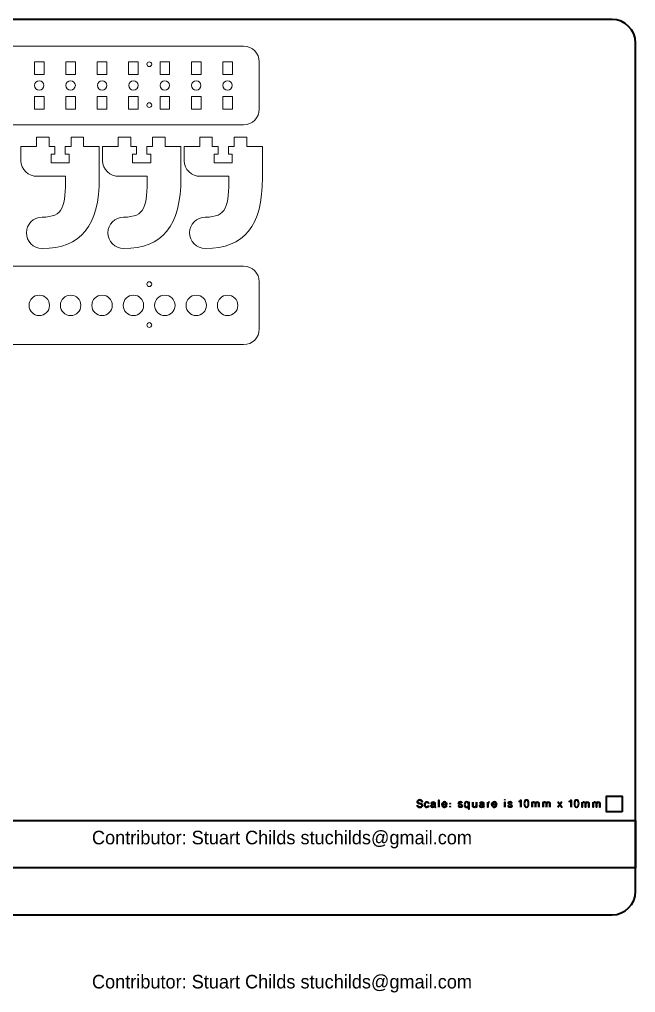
# Model space of a CAD drawing. Header units: inches. Extents: x 15 to 785, y -665 to -15.
# Drawn here: x 392 to 785, y -634 to -15 of the extents above; entities that cross this region are included whole.
import ezdxf

# ---------------------------------------------------------------- set-up
doc = ezdxf.new("R2010")
doc.units = ezdxf.units.IN
doc.header["$MEASUREMENT"] = 0
doc.layers.add('Layer 1', color=7, linetype='Continuous')

# ---------------------------------------------------------------- blocks, each defined once
blk = doc.blocks.new('block 2')
at = {"layer": 'Layer 1', "color": 179, "lineweight": 35, "true_color": 0x231f20}
blk.add_lwpolyline([(785, -555), (15, -555), (15, -525), (785, -525), (785, -555)], dxfattribs=at)
blk.add_open_spline([(785, -570), (785, -578.28), (778.28, -585), (770, -585), (770, -585), (30, -585), (30, -585), (21.72, -585), (15, -578.28), (15, -570), (15, -570), (15, -30), (15, -30), (15, -21.72), (21.72, -15), (30, -15), (30, -15), (770, -15), (770, -15), (778.28, -15), (785, -21.72), (785, -30), (785, -30), (785, -570), (785, -570)], degree=3, knots=[0, 0, 0, 0, 1, 1, 1, 2, 2, 2, 3, 3, 3, 4, 4, 4, 5, 5, 5, 6, 6, 6, 7, 7, 7, 8, 8, 8, 8], dxfattribs=at)
blk = doc.blocks.new('block 3')
at = {"layer": 'Layer 1', "color": 30, "lineweight": 35, "true_color": 0xf58726}
for points, knots in [([(645.92, -515.08), (645.92, -516.1), (646.69, -516.5), (647.6, -516.5), (648.52, -516.5), (649.1, -515.93), (649.12, -515.36), (649.14, -514.8), (648.85, -514.36), (648.29, -514.24), (648.29, -514.24), (646.73, -513.9), (646.73, -513.9), (646.29, -513.81), (646.03, -513.55), (646.03, -512.95), (646.03, -512.36), (646.53, -511.84), (647.45, -511.84), (648.36, -511.84), (649.03, -512.27), (649, -513.03), (649.03, -512.27), (648.36, -511.84), (647.45, -511.84), (646.53, -511.84), (646.03, -512.36), (646.03, -512.95), (646.03, -513.55), (646.28, -513.8), (646.73, -513.9), (646.73, -513.9), (648.29, -514.24), (648.29, -514.24), (648.86, -514.36), (649.14, -514.8), (649.12, -515.36), (649.1, -515.93), (648.52, -516.5), (647.6, -516.5), (646.69, -516.5), (645.92, -516.1), (645.92, -515.08)], [0, 0, 0, 0, 1, 1, 1, 2, 2, 2, 3, 3, 3, 4, 4, 4, 5, 5, 5, 6, 6, 6, 7, 7, 7, 8, 8, 8, 9, 9, 9, 10, 10, 10, 11, 11, 11, 12, 12, 12, 13, 13, 13, 14, 14, 14, 14]), ([(653.25, -515.43), (653.23, -515.96), (652.65, -516.47), (652.11, -516.47), (651.58, -516.47), (650.66, -516.38), (650.66, -514.78), (650.66, -513.2), (651.69, -513.18), (652.14, -513.18), (652.59, -513.18), (653.19, -513.53), (653.23, -513.97), (653.19, -513.53), (652.59, -513.18), (652.14, -513.18), (651.69, -513.18), (650.66, -513.2), (650.66, -514.78), (650.66, -516.38), (651.58, -516.47), (652.11, -516.47), (652.65, -516.47), (653.23, -515.96), (653.25, -515.43)], [0, 0, 0, 0, 1, 1, 1, 2, 2, 2, 3, 3, 3, 4, 4, 4, 5, 5, 5, 6, 6, 6, 7, 7, 7, 8, 8, 8, 8]), ([(657.05, -516.05), (657.05, -516.05), (657.05, -513.96), (657.05, -513.96), (657.05, -513.7), (656.92, -513.19), (656.06, -513.19), (655.2, -513.19), (654.88, -513.58), (654.88, -513.98), (654.88, -513.58), (655.2, -513.19), (656.06, -513.19), (656.92, -513.19), (657.05, -513.7), (657.05, -513.96), (657.05, -513.96), (657.05, -516.05), (657.05, -516.05), (657.05, -516.43), (657.5, -516.47), (657.5, -516.47), (657.5, -516.47), (657.05, -516.43), (657.05, -516.05)], [0, 0, 0, 0, 1, 1, 1, 2, 2, 2, 3, 3, 3, 4, 4, 4, 5, 5, 5, 6, 6, 6, 7, 7, 7, 8, 8, 8, 8]), ([(659.69, -516.47), (659.69, -516.47), (659.69, -511.89), (659.69, -511.89), (659.69, -511.89), (659.69, -516.47), (659.69, -516.47)], [0, 0, 0, 0, 1, 1, 1, 2, 2, 2, 2]), ([(661.81, -514.73), (661.81, -514.73), (664.65, -514.73), (664.65, -514.73), (664.65, -514.02), (664.37, -513.12), (663.36, -513.12), (662.36, -513.12), (661.8, -513.81), (661.8, -514.85), (661.8, -515.91), (662.52, -516.47), (663.36, -516.44), (664.21, -516.42), (664.58, -515.76), (664.62, -515.52), (664.58, -515.76), (664.21, -516.42), (663.36, -516.44), (662.52, -516.47), (661.8, -515.91), (661.8, -514.85), (661.8, -513.81), (662.36, -513.12), (663.36, -513.12), (664.37, -513.12), (664.65, -514.02), (664.65, -514.73), (664.65, -514.73), (661.81, -514.73), (661.81, -514.73)], [0, 0, 0, 0, 1, 1, 1, 2, 2, 2, 3, 3, 3, 4, 4, 4, 5, 5, 5, 6, 6, 6, 7, 7, 7, 8, 8, 8, 9, 9, 9, 10, 10, 10, 10]), ([(666.9, -514.46), (666.9, -514.46), (666.9, -514.11), (666.9, -514.11), (666.9, -514.11), (666.9, -514.46), (666.9, -514.46)], [0, 0, 0, 0, 1, 1, 1, 2, 2, 2, 2]), ([(674.4, -513.79), (674.42, -513.63), (674.21, -513.19), (673.41, -513.16), (672.61, -513.14), (672.24, -513.39), (672.24, -513.88), (672.24, -514.38), (672.65, -514.53), (672.8, -514.57), (672.8, -514.57), (674, -514.93), (674, -514.93), (674.16, -514.97), (674.54, -515.14), (674.54, -515.61), (674.54, -516.08), (674.04, -516.47), (673.41, -516.47), (672.77, -516.47), (672.19, -516.13), (672.19, -515.63), (672.19, -516.13), (672.77, -516.47), (673.41, -516.47), (674.04, -516.47), (674.54, -516.08), (674.54, -515.61), (674.54, -515.14), (674.16, -514.97), (674, -514.93), (674, -514.93), (672.8, -514.57), (672.8, -514.57), (672.65, -514.53), (672.24, -514.38), (672.24, -513.88), (672.24, -513.39), (672.61, -513.14), (673.41, -513.16), (674.21, -513.19), (674.42, -513.63), (674.4, -513.79)], [0, 0, 0, 0, 1, 1, 1, 2, 2, 2, 3, 3, 3, 4, 4, 4, 5, 5, 5, 6, 6, 6, 7, 7, 7, 8, 8, 8, 9, 9, 9, 10, 10, 10, 11, 11, 11, 12, 12, 12, 13, 13, 13, 14, 14, 14, 14]), ([(676.02, -514.82), (676.02, -513.54), (676.63, -513.16), (677.36, -513.16), (678.11, -513.16), (678.71, -513.54), (678.71, -514.82), (678.71, -516.11), (678.11, -516.48), (677.36, -516.48), (676.63, -516.48), (676.02, -516.11), (676.02, -514.82)], [0, 0, 0, 0, 1, 1, 1, 2, 2, 2, 3, 3, 3, 4, 4, 4, 4]), ([(676.02, -514.82), (676.02, -513.54), (676.63, -513.16), (677.36, -513.16), (678.11, -513.16), (678.71, -513.54), (678.71, -514.82), (678.71, -516.11), (678.11, -516.48), (677.36, -516.48), (676.63, -516.48), (676.02, -516.11), (676.02, -514.82)], [0, 0, 0, 0, 1, 1, 1, 2, 2, 2, 3, 3, 3, 4, 4, 4, 4]), ([(678.72, -513.16), (678.72, -513.16), (678.72, -517.75), (678.72, -517.75), (678.72, -517.75), (678.72, -513.16), (678.72, -513.16)], [0, 0, 0, 0, 1, 1, 1, 2, 2, 2, 2]), ([(681.26, -513.2), (681.26, -513.2), (681.26, -515.32), (681.26, -515.62), (681.26, -515.91), (681.55, -516.45), (682.36, -516.46), (683.17, -516.47), (683.6, -515.84), (683.6, -515.25), (683.6, -515.84), (683.17, -516.47), (682.36, -516.46), (681.55, -516.45), (681.26, -515.91), (681.26, -515.62), (681.26, -515.32), (681.26, -513.2), (681.26, -513.2)], [0, 0, 0, 0, 1, 1, 1, 2, 2, 2, 3, 3, 3, 4, 4, 4, 5, 5, 5, 6, 6, 6, 6]), ([(683.6, -513.2), (683.6, -513.2), (683.6, -516.46), (683.6, -516.46), (683.6, -516.46), (683.6, -513.2), (683.6, -513.2)], [0, 0, 0, 0, 1, 1, 1, 2, 2, 2, 2]), ([(688.58, -516.47), (688.58, -516.47), (688.13, -516.43), (688.13, -516.05), (688.13, -516.05), (688.13, -513.96), (688.13, -513.96), (688.13, -513.7), (688, -513.19), (687.14, -513.19), (686.28, -513.19), (685.97, -513.58), (685.97, -513.98), (685.97, -513.58), (686.28, -513.19), (687.14, -513.19), (688, -513.19), (688.13, -513.7), (688.13, -513.96), (688.13, -513.96), (688.13, -516.05), (688.13, -516.05), (688.13, -516.43), (688.58, -516.47), (688.58, -516.47)], [0, 0, 0, 0, 1, 1, 1, 2, 2, 2, 3, 3, 3, 4, 4, 4, 5, 5, 5, 6, 6, 6, 7, 7, 7, 8, 8, 8, 8]), ([(692.04, -513.21), (691.45, -513.2), (690.77, -514.07), (690.79, -514.8), (690.77, -514.07), (691.45, -513.2), (692.04, -513.21)], [0, 0, 0, 0, 1, 1, 1, 2, 2, 2, 2]), ([(690.79, -513.21), (690.79, -513.21), (690.79, -516.47), (690.79, -516.47), (690.79, -516.47), (690.79, -513.21), (690.79, -513.21)], [0, 0, 0, 0, 1, 1, 1, 2, 2, 2, 2]), ([(693.5, -514.73), (693.5, -514.73), (696.34, -514.73), (696.34, -514.73), (696.34, -514.02), (696.06, -513.12), (695.05, -513.12), (694.05, -513.12), (693.5, -513.81), (693.5, -514.85), (693.5, -515.91), (694.21, -516.47), (695.05, -516.44), (695.9, -516.42), (696.27, -515.76), (696.32, -515.52), (696.27, -515.76), (695.9, -516.42), (695.05, -516.44), (694.21, -516.47), (693.5, -515.91), (693.5, -514.85), (693.5, -513.81), (694.05, -513.12), (695.05, -513.12), (696.06, -513.12), (696.34, -514.02), (696.34, -514.73), (696.34, -514.73), (693.5, -514.73), (693.5, -514.73)], [0, 0, 0, 0, 1, 1, 1, 2, 2, 2, 3, 3, 3, 4, 4, 4, 5, 5, 5, 6, 6, 6, 7, 7, 7, 8, 8, 8, 9, 9, 9, 10, 10, 10, 10]), ([(701.78, -511.99), (701.78, -511.99), (701.78, -511.88), (701.78, -511.88), (701.78, -511.88), (701.78, -511.99), (701.78, -511.99)], [0, 0, 0, 0, 1, 1, 1, 2, 2, 2, 2]), ([(701.78, -516.46), (701.78, -516.46), (701.78, -513.2), (701.78, -513.2), (701.78, -513.2), (701.78, -516.47), (701.78, -516.46)], [0, 0, 0, 0, 1, 1, 1, 2, 2, 2, 2]), ([(705.1, -513.16), (704.3, -513.14), (703.94, -513.39), (703.94, -513.88), (703.94, -514.38), (704.35, -514.53), (704.5, -514.57), (704.5, -514.57), (705.7, -514.93), (705.7, -514.93), (705.86, -514.97), (706.24, -515.14), (706.24, -515.61), (706.24, -516.08), (705.74, -516.47), (705.1, -516.47), (704.47, -516.47), (703.89, -516.13), (703.89, -515.63), (703.89, -516.13), (704.47, -516.47), (705.1, -516.47), (705.74, -516.47), (706.24, -516.08), (706.24, -515.61), (706.24, -515.14), (705.86, -514.97), (705.7, -514.93), (705.7, -514.93), (704.5, -514.57), (704.5, -514.57), (704.35, -514.53), (703.94, -514.38), (703.94, -513.88), (703.94, -513.39), (704.3, -513.14), (705.1, -513.16), (705.91, -513.19), (706.11, -513.63), (706.1, -513.79), (706.11, -513.63), (705.91, -513.19), (705.1, -513.16)], [0, 0, 0, 0, 1, 1, 1, 2, 2, 2, 3, 3, 3, 4, 4, 4, 5, 5, 5, 6, 6, 6, 7, 7, 7, 8, 8, 8, 9, 9, 9, 10, 10, 10, 11, 11, 11, 12, 12, 12, 13, 13, 13, 14, 14, 14, 14]), ([(711.98, -516.47), (711.98, -516.47), (711.98, -511.89), (711.98, -511.89), (711.98, -512.67), (711.22, -512.85), (710.9, -512.88), (711.22, -512.85), (711.98, -512.67), (711.98, -511.89), (711.98, -511.89), (711.98, -516.47), (711.98, -516.47)], [0, 0, 0, 0, 1, 1, 1, 2, 2, 2, 3, 3, 3, 4, 4, 4, 4]), ([(714.11, -514.18), (714.11, -512.92), (714.38, -511.89), (715.49, -511.89), (716.61, -511.89), (716.88, -512.92), (716.88, -514.18), (716.88, -515.44), (716.61, -516.47), (715.49, -516.47), (714.38, -516.47), (714.11, -515.44), (714.11, -514.18)], [0, 0, 0, 0, 1, 1, 1, 2, 2, 2, 3, 3, 3, 4, 4, 4, 4]), ([(714.11, -514.18), (714.11, -512.92), (714.38, -511.89), (715.49, -511.89), (716.61, -511.89), (716.88, -512.92), (716.88, -514.18), (716.88, -515.44), (716.61, -516.47), (715.49, -516.47), (714.38, -516.47), (714.11, -515.44), (714.11, -514.18)], [0, 0, 0, 0, 1, 1, 1, 2, 2, 2, 3, 3, 3, 4, 4, 4, 4]), ([(721.23, -516.47), (721.23, -516.47), (721.23, -514.35), (721.23, -514.05), (721.23, -513.76), (721.04, -513.21), (720.24, -513.21), (719.43, -513.2), (719.07, -513.83), (719.07, -514.42), (719.07, -513.83), (719.43, -513.2), (720.24, -513.21), (721.04, -513.21), (721.23, -513.76), (721.23, -514.05), (721.23, -514.35), (721.23, -516.47), (721.23, -516.47)], [0, 0, 0, 0, 1, 1, 1, 2, 2, 2, 3, 3, 3, 4, 4, 4, 5, 5, 5, 6, 6, 6, 6]), ([(719.07, -516.47), (719.07, -516.47), (719.07, -513.21), (719.07, -513.21), (719.07, -513.21), (719.07, -516.47), (719.07, -516.47)], [0, 0, 0, 0, 1, 1, 1, 2, 2, 2, 2]), ([(723.42, -516.47), (723.42, -516.47), (723.42, -514.35), (723.42, -514.05), (723.42, -513.76), (723.14, -513.21), (722.33, -513.21), (721.53, -513.2), (721.23, -513.83), (721.23, -514.42), (721.23, -513.83), (721.53, -513.2), (722.33, -513.21), (723.14, -513.21), (723.42, -513.76), (723.42, -514.05), (723.42, -514.35), (723.42, -516.47), (723.42, -516.47)], [0, 0, 0, 0, 1, 1, 1, 2, 2, 2, 3, 3, 3, 4, 4, 4, 5, 5, 5, 6, 6, 6, 6]), ([(728.21, -516.47), (728.21, -516.47), (728.21, -514.35), (728.21, -514.05), (728.21, -513.76), (728.02, -513.21), (727.21, -513.21), (726.4, -513.2), (726.04, -513.83), (726.04, -514.42), (726.04, -513.83), (726.4, -513.2), (727.21, -513.21), (728.02, -513.21), (728.21, -513.76), (728.21, -514.05), (728.21, -514.35), (728.21, -516.47), (728.21, -516.47)], [0, 0, 0, 0, 1, 1, 1, 2, 2, 2, 3, 3, 3, 4, 4, 4, 5, 5, 5, 6, 6, 6, 6]), ([(726.04, -516.47), (726.04, -516.47), (726.04, -513.21), (726.04, -513.21), (726.04, -513.21), (726.04, -516.47), (726.04, -516.47)], [0, 0, 0, 0, 1, 1, 1, 2, 2, 2, 2]), ([(730.39, -516.47), (730.39, -516.47), (730.39, -514.35), (730.39, -514.05), (730.39, -513.76), (730.11, -513.21), (729.31, -513.21), (728.5, -513.2), (728.21, -513.83), (728.21, -514.42), (728.21, -513.83), (728.5, -513.2), (729.31, -513.21), (730.11, -513.21), (730.39, -513.76), (730.39, -514.05), (730.39, -514.35), (730.39, -516.47), (730.39, -516.47)], [0, 0, 0, 0, 1, 1, 1, 2, 2, 2, 3, 3, 3, 4, 4, 4, 5, 5, 5, 6, 6, 6, 6]), ([(735.5, -516.47), (735.5, -516.47), (736.81, -514.65), (736.81, -514.65), (736.81, -514.65), (735.77, -513.21), (735.77, -513.21), (735.77, -513.21), (736.81, -514.65), (736.81, -514.65), (736.81, -514.65), (737.86, -513.21), (737.86, -513.21), (737.86, -513.21), (736.81, -514.65), (736.81, -514.65), (736.81, -514.65), (738.12, -516.47), (738.12, -516.47), (738.12, -516.47), (736.81, -514.65), (736.81, -514.65), (736.81, -514.65), (735.5, -516.47), (735.5, -516.47)], [0, 0, 0, 0, 1, 1, 1, 2, 2, 2, 3, 3, 3, 4, 4, 4, 5, 5, 5, 6, 6, 6, 7, 7, 7, 8, 8, 8, 8]), ([(743.88, -516.47), (743.88, -516.47), (743.88, -511.89), (743.88, -511.89), (743.88, -512.67), (743.12, -512.85), (742.8, -512.88), (743.12, -512.85), (743.88, -512.67), (743.88, -511.89), (743.88, -511.89), (743.88, -516.47), (743.88, -516.47)], [0, 0, 0, 0, 1, 1, 1, 2, 2, 2, 3, 3, 3, 4, 4, 4, 4]), ([(746.01, -514.18), (746.01, -512.92), (746.28, -511.89), (747.4, -511.89), (748.51, -511.89), (748.78, -512.92), (748.78, -514.18), (748.78, -515.44), (748.51, -516.47), (747.4, -516.47), (746.28, -516.47), (746.01, -515.44), (746.01, -514.18)], [0, 0, 0, 0, 1, 1, 1, 2, 2, 2, 3, 3, 3, 4, 4, 4, 4]), ([(746.01, -514.18), (746.01, -512.92), (746.28, -511.89), (747.4, -511.89), (748.51, -511.89), (748.78, -512.92), (748.78, -514.18), (748.78, -515.44), (748.51, -516.47), (747.4, -516.47), (746.28, -516.47), (746.01, -515.44), (746.01, -514.18)], [0, 0, 0, 0, 1, 1, 1, 2, 2, 2, 3, 3, 3, 4, 4, 4, 4]), ([(753.14, -514.05), (753.14, -513.76), (752.95, -513.21), (752.14, -513.21), (751.33, -513.2), (750.97, -513.83), (750.97, -514.42), (750.97, -513.83), (751.33, -513.2), (752.14, -513.21), (752.95, -513.21), (753.14, -513.76), (753.14, -514.05), (753.14, -514.35), (753.14, -516.47), (753.14, -516.47), (753.14, -516.47), (753.14, -514.35), (753.14, -514.05)], [0, 0, 0, 0, 1, 1, 1, 2, 2, 2, 3, 3, 3, 4, 4, 4, 5, 5, 5, 6, 6, 6, 6]), ([(750.97, -513.21), (750.97, -513.21), (750.97, -516.47), (750.97, -516.47), (750.97, -516.47), (750.97, -513.21), (750.97, -513.21)], [0, 0, 0, 0, 1, 1, 1, 2, 2, 2, 2]), ([(755.32, -514.05), (755.32, -513.76), (755.04, -513.21), (754.24, -513.21), (753.43, -513.2), (753.14, -513.83), (753.14, -514.42), (753.14, -513.83), (753.43, -513.2), (754.24, -513.21), (755.04, -513.21), (755.32, -513.76), (755.32, -514.05), (755.32, -514.35), (755.32, -516.47), (755.32, -516.47), (755.32, -516.47), (755.32, -514.35), (755.32, -514.05)], [0, 0, 0, 0, 1, 1, 1, 2, 2, 2, 3, 3, 3, 4, 4, 4, 5, 5, 5, 6, 6, 6, 6]), ([(760.11, -514.05), (760.11, -513.76), (759.92, -513.21), (759.11, -513.21), (758.3, -513.2), (757.94, -513.83), (757.94, -514.42), (757.94, -513.83), (758.3, -513.2), (759.11, -513.21), (759.92, -513.21), (760.11, -513.76), (760.11, -514.05), (760.11, -514.35), (760.11, -516.47), (760.11, -516.47), (760.11, -516.47), (760.11, -514.35), (760.11, -514.05)], [0, 0, 0, 0, 1, 1, 1, 2, 2, 2, 3, 3, 3, 4, 4, 4, 5, 5, 5, 6, 6, 6, 6]), ([(757.94, -513.21), (757.94, -513.21), (757.94, -516.47), (757.94, -516.47), (757.94, -516.47), (757.94, -513.21), (757.94, -513.21)], [0, 0, 0, 0, 1, 1, 1, 2, 2, 2, 2]), ([(762.29, -514.05), (762.29, -513.76), (762.01, -513.21), (761.21, -513.21), (760.4, -513.2), (760.11, -513.83), (760.11, -514.42), (760.11, -513.83), (760.4, -513.2), (761.21, -513.21), (762.01, -513.21), (762.29, -513.76), (762.29, -514.05), (762.29, -514.35), (762.29, -516.47), (762.29, -516.47), (762.29, -516.47), (762.29, -514.35), (762.29, -514.05)], [0, 0, 0, 0, 1, 1, 1, 2, 2, 2, 3, 3, 3, 4, 4, 4, 5, 5, 5, 6, 6, 6, 6]), ([(655.68, -516.5), (655.16, -516.49), (654.74, -516.32), (654.74, -515.74), (654.74, -515.15), (655.09, -514.9), (655.77, -514.83), (656.43, -514.77), (656.73, -514.67), (657.05, -514.58), (656.73, -514.67), (656.43, -514.77), (655.77, -514.83), (655.09, -514.9), (654.74, -515.15), (654.74, -515.74), (654.74, -516.32), (655.16, -516.49), (655.68, -516.5), (656.2, -516.52), (656.86, -515.91), (657.05, -515.63), (656.86, -515.91), (656.2, -516.52), (655.68, -516.5)], [0, 0, 0, 0, 1, 1, 1, 2, 2, 2, 3, 3, 3, 4, 4, 4, 5, 5, 5, 6, 6, 6, 7, 7, 7, 8, 8, 8, 8]), ([(666.9, -516.47), (666.9, -516.47), (666.9, -516.12), (666.9, -516.12), (666.9, -516.12), (666.9, -516.47), (666.9, -516.47)], [0, 0, 0, 0, 1, 1, 1, 2, 2, 2, 2]), ([(688.13, -515.63), (687.94, -515.91), (687.29, -516.52), (686.77, -516.5), (686.24, -516.49), (685.82, -516.32), (685.82, -515.74), (685.82, -515.15), (686.18, -514.9), (686.85, -514.83), (687.52, -514.77), (687.81, -514.67), (688.13, -514.58), (687.81, -514.67), (687.52, -514.77), (686.85, -514.83), (686.18, -514.9), (685.82, -515.15), (685.82, -515.74), (685.82, -516.32), (686.24, -516.49), (686.77, -516.5), (687.29, -516.52), (687.94, -515.91), (688.13, -515.63)], [0, 0, 0, 0, 1, 1, 1, 2, 2, 2, 3, 3, 3, 4, 4, 4, 5, 5, 5, 6, 6, 6, 7, 7, 7, 8, 8, 8, 8])]:
    blk.add_open_spline(points, degree=3, knots=knots, dxfattribs=at)

msp = doc.modelspace()

# ---------------------------------------------------------------- linework, layer by layer
at = {"layer": 'Layer 1', "color": 179, "lineweight": 9, "true_color": 0x231f20}
for points in [[(408.12, -42.01), (408.12, -50.01), (402.02, -50.01), (402.02, -42.01), (408.12, -42.01)], [(428.12, -42.01), (428.12, -50.01), (422.02, -50.01), (422.02, -42.01), (428.12, -42.01)], [(448.12, -42.01), (448.12, -50.01), (442.03, -50.01), (442.03, -42.01), (448.12, -42.01)], [(468.13, -42.01), (468.13, -50.01), (462.03, -50.01), (462.03, -42.01), (468.13, -42.01)], [(488.13, -42.01), (488.13, -50.01), (482.03, -50.01), (482.03, -42.01), (488.13, -42.01)], [(508.13, -42.01), (508.13, -50.01), (502.03, -50.01), (502.03, -42.01), (508.13, -42.01)], [(528.13, -42.01), (528.13, -50.01), (522.03, -50.01), (522.03, -42.01), (528.13, -42.01)], [(408.12, -64.01), (408.12, -72.01), (402.02, -72.01), (402.02, -64.01), (408.12, -64.01)], [(428.12, -64.01), (428.12, -72.01), (422.02, -72.01), (422.02, -64.01), (428.12, -64.01)], [(448.12, -64.01), (448.12, -72.01), (442.03, -72.01), (442.03, -64.01), (448.12, -64.01)], [(468.13, -64.01), (468.13, -72.01), (462.03, -72.01), (462.03, -64.01), (468.13, -64.01)], [(488.13, -64.01), (488.13, -72.01), (482.03, -72.01), (482.03, -64.01), (488.13, -64.01)], [(508.13, -64.01), (508.13, -72.01), (502.03, -72.01), (502.03, -64.01), (508.13, -64.01)], [(528.13, -64.01), (528.13, -72.01), (522.03, -72.01), (522.03, -64.01), (528.13, -64.01)]]:
    msp.add_lwpolyline(points, dxfattribs=at)
at = {"layer": 'Layer 1', "color": 30, "lineweight": 35, "true_color": 0xf58726}
msp.add_lwpolyline([(776.52, -519.35), (766.52, -519.35), (766.52, -509.35), (776.52, -509.35), (776.52, -519.35)], dxfattribs=at)
at = {"layer": 'Layer 1', "color": 179, "lineweight": 9, "true_color": 0x231f20}
for points, knots in [([(545.27, -72.01), (545.27, -77.53), (540.79, -82.01), (535.27, -82.01), (535.27, -82.01), (35.27, -82.01), (35.27, -82.01), (29.75, -82.01), (25.27, -77.53), (25.27, -72.01), (25.27, -72.01), (25.27, -42.01), (25.27, -42.01), (25.27, -36.49), (29.75, -32.01), (35.27, -32.01), (35.27, -32.01), (535.27, -32.01), (535.27, -32.01), (540.79, -32.01), (545.27, -36.49), (545.27, -42.01), (545.27, -42.01), (545.27, -72.01), (545.27, -72.01)], [0, 0, 0, 0, 1, 1, 1, 2, 2, 2, 3, 3, 3, 4, 4, 4, 5, 5, 5, 6, 6, 6, 7, 7, 7, 8, 8, 8, 8]), ([(476.7, -43.51), (476.7, -44.34), (476.03, -45.01), (475.2, -45.01), (474.37, -45.01), (473.7, -44.34), (473.7, -43.51), (473.7, -42.68), (474.37, -42.01), (475.2, -42.01), (476.03, -42.01), (476.7, -42.68), (476.7, -43.51)], [0, 0, 0, 0, 1, 1, 1, 2, 2, 2, 3, 3, 3, 4, 4, 4, 4]), ([(408.08, -57.01), (408.08, -58.67), (406.73, -60.01), (405.08, -60.01), (403.42, -60.01), (402.08, -58.67), (402.08, -57.01), (402.08, -55.35), (403.42, -54.01), (405.08, -54.01), (406.73, -54.01), (408.08, -55.35), (408.08, -57.01)], [0, 0, 0, 0, 1, 1, 1, 2, 2, 2, 3, 3, 3, 4, 4, 4, 4]), ([(428.08, -57.01), (428.08, -58.67), (426.73, -60.01), (425.08, -60.01), (423.42, -60.01), (422.08, -58.67), (422.08, -57.01), (422.08, -55.35), (423.42, -54.01), (425.08, -54.01), (426.73, -54.01), (428.08, -55.35), (428.08, -57.01)], [0, 0, 0, 0, 1, 1, 1, 2, 2, 2, 3, 3, 3, 4, 4, 4, 4]), ([(448.08, -57.01), (448.08, -58.67), (446.73, -60.01), (445.08, -60.01), (443.42, -60.01), (442.08, -58.67), (442.08, -57.01), (442.08, -55.35), (443.42, -54.01), (445.08, -54.01), (446.73, -54.01), (448.08, -55.35), (448.08, -57.01)], [0, 0, 0, 0, 1, 1, 1, 2, 2, 2, 3, 3, 3, 4, 4, 4, 4]), ([(468.08, -57.01), (468.08, -58.67), (466.73, -60.01), (465.08, -60.01), (463.42, -60.01), (462.08, -58.67), (462.08, -57.01), (462.08, -55.35), (463.42, -54.01), (465.08, -54.01), (466.73, -54.01), (468.08, -55.35), (468.08, -57.01)], [0, 0, 0, 0, 1, 1, 1, 2, 2, 2, 3, 3, 3, 4, 4, 4, 4]), ([(488.08, -57.01), (488.08, -58.67), (486.73, -60.01), (485.08, -60.01), (483.42, -60.01), (482.08, -58.67), (482.08, -57.01), (482.08, -55.35), (483.42, -54.01), (485.08, -54.01), (486.73, -54.01), (488.08, -55.35), (488.08, -57.01)], [0, 0, 0, 0, 1, 1, 1, 2, 2, 2, 3, 3, 3, 4, 4, 4, 4]), ([(508.08, -57.01), (508.08, -58.67), (506.73, -60.01), (505.08, -60.01), (503.42, -60.01), (502.08, -58.67), (502.08, -57.01), (502.08, -55.35), (503.42, -54.01), (505.08, -54.01), (506.73, -54.01), (508.08, -55.35), (508.08, -57.01)], [0, 0, 0, 0, 1, 1, 1, 2, 2, 2, 3, 3, 3, 4, 4, 4, 4]), ([(528.08, -57.01), (528.08, -58.67), (526.73, -60.01), (525.08, -60.01), (523.42, -60.01), (522.08, -58.67), (522.08, -57.01), (522.08, -55.35), (523.42, -54.01), (525.08, -54.01), (526.73, -54.01), (528.08, -55.35), (528.08, -57.01)], [0, 0, 0, 0, 1, 1, 1, 2, 2, 2, 3, 3, 3, 4, 4, 4, 4]), ([(476.7, -69.51), (476.7, -70.34), (476.03, -71.01), (475.2, -71.01), (474.37, -71.01), (473.7, -70.34), (473.7, -69.51), (473.7, -68.68), (474.37, -68.01), (475.2, -68.01), (476.03, -68.01), (476.7, -68.68), (476.7, -69.51)], [0, 0, 0, 0, 1, 1, 1, 2, 2, 2, 3, 3, 3, 4, 4, 4, 4]), ([(393.32, -104.92), (393.32, -110.44), (398.29, -114.86), (403.81, -114.86), (403.81, -114.86), (406.81, -114.86), (406.81, -114.86), (406.81, -114.86), (421.84, -114.86), (421.84, -114.86), (421.84, -134.17), (420.64, -140.84), (406.85, -140.84), (401.33, -140.84), (396.86, -145.31), (396.86, -150.83), (396.86, -156.35), (401.33, -160.82), (406.85, -160.82), (431.68, -160.82), (443.32, -146.2), (443.32, -115.86), (443.32, -115.86), (443.28, -115.86), (443.28, -115.86), (443.28, -115.86), (443.28, -95.88), (443.28, -95.88), (443.28, -95.88), (433.31, -95.88), (433.31, -95.88), (433.31, -95.88), (433.31, -95.85), (433.31, -95.85), (433.31, -95.85), (433.31, -89.86), (433.31, -89.86), (433.31, -89.86), (425.31, -89.86), (425.31, -89.86), (425.31, -89.86), (425.31, -95.85), (425.31, -95.85), (425.31, -95.85), (421.57, -95.85), (421.57, -95.85), (421.57, -95.85), (421.57, -100.85), (421.57, -100.85), (421.57, -100.85), (424.06, -100.85), (424.06, -100.85), (424.06, -100.85), (424.06, -106.34), (424.06, -106.34), (424.06, -106.34), (421.57, -106.34), (421.57, -106.34), (421.57, -106.34), (415.07, -106.34), (415.07, -106.34), (415.07, -106.34), (412.57, -106.34), (412.57, -106.34), (412.57, -106.34), (412.57, -100.85), (412.57, -100.85), (412.57, -100.85), (415.07, -100.85), (415.07, -100.85), (415.07, -100.85), (415.07, -95.85), (415.07, -95.85), (415.07, -95.85), (411.33, -95.85), (411.33, -95.85), (411.33, -95.85), (411.33, -89.86), (411.33, -89.86), (411.33, -89.86), (403.33, -89.86), (403.33, -89.86), (403.33, -89.86), (403.33, -95.85), (403.33, -95.85), (403.33, -95.85), (403.33, -95.88), (403.33, -95.88), (403.33, -95.88), (393.32, -95.88), (393.32, -95.88), (393.32, -95.88), (393.32, -104.92), (393.32, -104.92)], [0, 0, 0, 0, 1, 1, 1, 2, 2, 2, 3, 3, 3, 4, 4, 4, 5, 5, 5, 6, 6, 6, 7, 7, 7, 8, 8, 8, 9, 9, 9, 10, 10, 10, 11, 11, 11, 12, 12, 12, 13, 13, 13, 14, 14, 14, 15, 15, 15, 16, 16, 16, 17, 17, 17, 18, 18, 18, 19, 19, 19, 20, 20, 20, 21, 21, 21, 22, 22, 22, 23, 23, 23, 24, 24, 24, 25, 25, 25, 26, 26, 26, 27, 27, 27, 28, 28, 28, 29, 29, 29, 30, 30, 30, 31, 31, 31, 31]), ([(445.32, -104.92), (445.32, -110.44), (450.29, -114.86), (455.81, -114.86), (455.81, -114.86), (458.81, -114.86), (458.81, -114.86), (458.81, -114.86), (473.84, -114.86), (473.84, -114.86), (473.84, -134.17), (472.64, -140.84), (458.85, -140.84), (453.33, -140.84), (448.86, -145.31), (448.86, -150.83), (448.86, -156.35), (453.33, -160.82), (458.85, -160.82), (483.68, -160.82), (495.32, -146.2), (495.32, -115.86), (495.32, -115.86), (495.28, -115.86), (495.28, -115.86), (495.28, -115.86), (495.28, -95.88), (495.28, -95.88), (495.28, -95.88), (485.31, -95.88), (485.31, -95.88), (485.31, -95.88), (485.31, -95.85), (485.31, -95.85), (485.31, -95.85), (485.31, -89.86), (485.31, -89.86), (485.31, -89.86), (477.31, -89.86), (477.31, -89.86), (477.31, -89.86), (477.31, -95.85), (477.31, -95.85), (477.31, -95.85), (473.57, -95.85), (473.57, -95.85), (473.57, -95.85), (473.57, -100.85), (473.57, -100.85), (473.57, -100.85), (476.06, -100.85), (476.06, -100.85), (476.06, -100.85), (476.06, -106.34), (476.06, -106.34), (476.06, -106.34), (473.57, -106.34), (473.57, -106.34), (473.57, -106.34), (467.07, -106.34), (467.07, -106.34), (467.07, -106.34), (464.57, -106.34), (464.57, -106.34), (464.57, -106.34), (464.57, -100.85), (464.57, -100.85), (464.57, -100.85), (467.07, -100.85), (467.07, -100.85), (467.07, -100.85), (467.07, -95.85), (467.07, -95.85), (467.07, -95.85), (463.33, -95.85), (463.33, -95.85), (463.33, -95.85), (463.33, -89.86), (463.33, -89.86), (463.33, -89.86), (455.33, -89.86), (455.33, -89.86), (455.33, -89.86), (455.33, -95.85), (455.33, -95.85), (455.33, -95.85), (455.33, -95.88), (455.33, -95.88), (455.33, -95.88), (445.32, -95.88), (445.32, -95.88), (445.32, -95.88), (445.32, -104.92), (445.32, -104.92)], [0, 0, 0, 0, 1, 1, 1, 2, 2, 2, 3, 3, 3, 4, 4, 4, 5, 5, 5, 6, 6, 6, 7, 7, 7, 8, 8, 8, 9, 9, 9, 10, 10, 10, 11, 11, 11, 12, 12, 12, 13, 13, 13, 14, 14, 14, 15, 15, 15, 16, 16, 16, 17, 17, 17, 18, 18, 18, 19, 19, 19, 20, 20, 20, 21, 21, 21, 22, 22, 22, 23, 23, 23, 24, 24, 24, 25, 25, 25, 26, 26, 26, 27, 27, 27, 28, 28, 28, 29, 29, 29, 30, 30, 30, 31, 31, 31, 31]), ([(497.32, -104.92), (497.32, -110.44), (502.29, -114.86), (507.81, -114.86), (507.81, -114.86), (510.81, -114.86), (510.81, -114.86), (510.81, -114.86), (525.84, -114.86), (525.84, -114.86), (525.84, -134.17), (524.64, -140.84), (510.85, -140.84), (505.34, -140.84), (500.86, -145.31), (500.86, -150.83), (500.86, -156.35), (505.34, -160.82), (510.85, -160.82), (535.68, -160.82), (547.32, -146.2), (547.32, -115.86), (547.32, -115.86), (547.28, -115.86), (547.28, -115.86), (547.28, -115.86), (547.28, -95.88), (547.28, -95.88), (547.28, -95.88), (537.31, -95.88), (537.31, -95.88), (537.31, -95.88), (537.31, -95.85), (537.31, -95.85), (537.31, -95.85), (537.31, -89.86), (537.31, -89.86), (537.31, -89.86), (529.31, -89.86), (529.31, -89.86), (529.31, -89.86), (529.31, -95.85), (529.31, -95.85), (529.31, -95.85), (525.57, -95.85), (525.57, -95.85), (525.57, -95.85), (525.57, -100.85), (525.57, -100.85), (525.57, -100.85), (528.06, -100.85), (528.06, -100.85), (528.06, -100.85), (528.06, -106.34), (528.06, -106.34), (528.06, -106.34), (525.57, -106.34), (525.57, -106.34), (525.57, -106.34), (519.07, -106.34), (519.07, -106.34), (519.07, -106.34), (516.57, -106.34), (516.57, -106.34), (516.57, -106.34), (516.57, -100.85), (516.57, -100.85), (516.57, -100.85), (519.07, -100.85), (519.07, -100.85), (519.07, -100.85), (519.07, -95.85), (519.07, -95.85), (519.07, -95.85), (515.33, -95.85), (515.33, -95.85), (515.33, -95.85), (515.33, -89.86), (515.33, -89.86), (515.33, -89.86), (507.33, -89.86), (507.33, -89.86), (507.33, -89.86), (507.33, -95.85), (507.33, -95.85), (507.33, -95.85), (507.33, -95.88), (507.33, -95.88), (507.33, -95.88), (497.32, -95.88), (497.32, -95.88), (497.32, -95.88), (497.32, -104.92), (497.32, -104.92)], [0, 0, 0, 0, 1, 1, 1, 2, 2, 2, 3, 3, 3, 4, 4, 4, 5, 5, 5, 6, 6, 6, 7, 7, 7, 8, 8, 8, 9, 9, 9, 10, 10, 10, 11, 11, 11, 12, 12, 12, 13, 13, 13, 14, 14, 14, 15, 15, 15, 16, 16, 16, 17, 17, 17, 18, 18, 18, 19, 19, 19, 20, 20, 20, 21, 21, 21, 22, 22, 22, 23, 23, 23, 24, 24, 24, 25, 25, 25, 26, 26, 26, 27, 27, 27, 28, 28, 28, 29, 29, 29, 30, 30, 30, 31, 31, 31, 31]), ([(545.27, -212.01), (545.27, -217.53), (540.79, -222.01), (535.27, -222.01), (535.27, -222.01), (35.27, -222.01), (35.27, -222.01), (29.75, -222.01), (25.27, -217.53), (25.27, -212.01), (25.27, -212.01), (25.27, -182.01), (25.27, -182.01), (25.27, -176.49), (29.75, -172.01), (35.27, -172.01), (35.27, -172.01), (535.27, -172.01), (535.27, -172.01), (540.79, -172.01), (545.27, -176.49), (545.27, -182.01), (545.27, -182.01), (545.27, -212.01), (545.27, -212.01)], [0, 0, 0, 0, 1, 1, 1, 2, 2, 2, 3, 3, 3, 4, 4, 4, 5, 5, 5, 6, 6, 6, 7, 7, 7, 8, 8, 8, 8]), ([(476.7, -183.51), (476.7, -184.34), (476.03, -185.01), (475.2, -185.01), (474.37, -185.01), (473.7, -184.34), (473.7, -183.51), (473.7, -182.68), (474.37, -182.01), (475.2, -182.01), (476.03, -182.01), (476.7, -182.68), (476.7, -183.51)], [0, 0, 0, 0, 1, 1, 1, 2, 2, 2, 3, 3, 3, 4, 4, 4, 4]), ([(411.58, -197.01), (411.58, -200.6), (408.67, -203.51), (405.08, -203.51), (401.49, -203.51), (398.58, -200.6), (398.58, -197.01), (398.58, -193.42), (401.49, -190.51), (405.08, -190.51), (408.67, -190.51), (411.58, -193.42), (411.58, -197.01)], [0, 0, 0, 0, 1, 1, 1, 2, 2, 2, 3, 3, 3, 4, 4, 4, 4]), ([(431.58, -197.01), (431.58, -200.6), (428.67, -203.51), (425.08, -203.51), (421.49, -203.51), (418.58, -200.6), (418.58, -197.01), (418.58, -193.42), (421.49, -190.51), (425.08, -190.51), (428.67, -190.51), (431.58, -193.42), (431.58, -197.01)], [0, 0, 0, 0, 1, 1, 1, 2, 2, 2, 3, 3, 3, 4, 4, 4, 4]), ([(451.58, -197.01), (451.58, -200.6), (448.67, -203.51), (445.08, -203.51), (441.49, -203.51), (438.58, -200.6), (438.58, -197.01), (438.58, -193.42), (441.49, -190.51), (445.08, -190.51), (448.67, -190.51), (451.58, -193.42), (451.58, -197.01)], [0, 0, 0, 0, 1, 1, 1, 2, 2, 2, 3, 3, 3, 4, 4, 4, 4]), ([(471.58, -197.01), (471.58, -200.6), (468.67, -203.51), (465.08, -203.51), (461.49, -203.51), (458.58, -200.6), (458.58, -197.01), (458.58, -193.42), (461.49, -190.51), (465.08, -190.51), (468.67, -190.51), (471.58, -193.42), (471.58, -197.01)], [0, 0, 0, 0, 1, 1, 1, 2, 2, 2, 3, 3, 3, 4, 4, 4, 4]), ([(491.58, -197.01), (491.58, -200.6), (488.67, -203.51), (485.08, -203.51), (481.49, -203.51), (478.58, -200.6), (478.58, -197.01), (478.58, -193.42), (481.49, -190.51), (485.08, -190.51), (488.67, -190.51), (491.58, -193.42), (491.58, -197.01)], [0, 0, 0, 0, 1, 1, 1, 2, 2, 2, 3, 3, 3, 4, 4, 4, 4]), ([(511.58, -197.01), (511.58, -200.6), (508.67, -203.51), (505.08, -203.51), (501.49, -203.51), (498.58, -200.6), (498.58, -197.01), (498.58, -193.42), (501.49, -190.51), (505.08, -190.51), (508.67, -190.51), (511.58, -193.42), (511.58, -197.01)], [0, 0, 0, 0, 1, 1, 1, 2, 2, 2, 3, 3, 3, 4, 4, 4, 4]), ([(531.58, -197.01), (531.58, -200.6), (528.67, -203.51), (525.08, -203.51), (521.49, -203.51), (518.58, -200.6), (518.58, -197.01), (518.58, -193.42), (521.49, -190.51), (525.08, -190.51), (528.67, -190.51), (531.58, -193.42), (531.58, -197.01)], [0, 0, 0, 0, 1, 1, 1, 2, 2, 2, 3, 3, 3, 4, 4, 4, 4]), ([(476.7, -209.51), (476.7, -210.34), (476.03, -211.01), (475.2, -211.01), (474.37, -211.01), (473.7, -210.34), (473.7, -209.51), (473.7, -208.68), (474.37, -208.01), (475.2, -208.01), (476.03, -208.01), (476.7, -208.68), (476.7, -209.51)], [0, 0, 0, 0, 1, 1, 1, 2, 2, 2, 3, 3, 3, 4, 4, 4, 4])]:
    msp.add_open_spline(points, degree=3, knots=knots, dxfattribs=at)

# ---------------------------------------------------------------- block references
at = {"layer": 'Layer 1'}
for name in ['block 2', 'block 3']:
    msp.add_blockref(name, (0, 0), dxfattribs=at)

# ---------------------------------------------------------------- texts
at = {"layer": 'Layer 1', "color": 179, "true_color": 0x231f20, "char_height": 8.636, "attachment_point": 7}
for s, insert in [('\\fEng_HelvLine Normal|b0|i0|c0|p34;\\W1;Date: 03^I-04-14^I^IFile Name: WCWR-01^I^IVersion:^I^IContributor: Stuart Childs stuchilds\\fMyriad Pro|b0|i0|c0|p34;@\\fEng_HelvLine Normal|b0|i0|c0|p34;gmail.com^I^I', (24.12, -542.71)), ('\\fEng_HelvLine Normal|b0|i0|c0|p34;\\W1;Date: 13-06-12^I^IFile Name: DRBO-03^I^IVersion:^I^IContributor: Stuart Childs stuchilds\\fMyriad Pro|b0|i0|c0|p34;@\\fEng_HelvLine Normal|b0|i0|c0|p34;gmail.com^I^I', (24.12, -634.46))]:
    msp.add_mtext(s, dxfattribs=dict(at, insert=insert))

doc.saveas('drawing.dxf')
